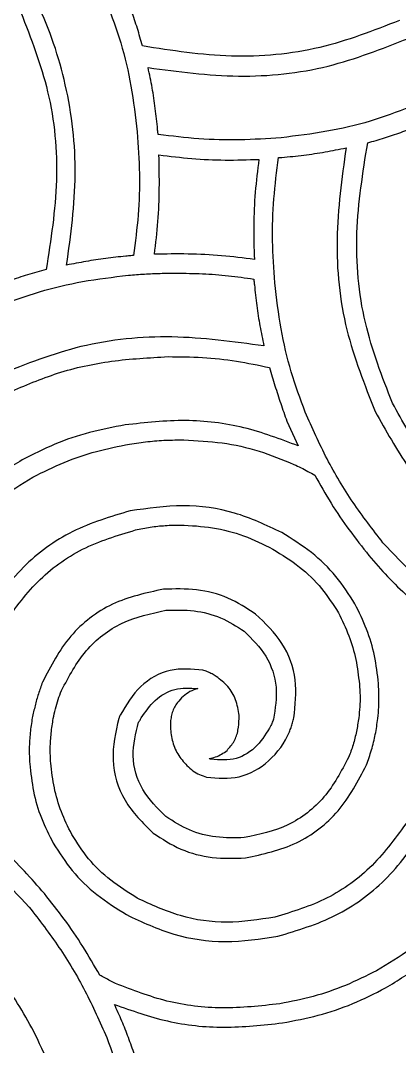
# Model space of a CAD drawing. Extents: x 0 to 371, y 0 to 260.
# Drawn here: x 156.12 to 171.87, y 181.13 to 223.76 of the extents above; entities that cross this region are included whole.
import ezdxf

# ---------------------------------------------------------------- set-up
doc = ezdxf.new("R2010")
doc.units = 0
doc.layers.add('Layer_1', color=7, linetype='CONTINUOUS')

msp = doc.modelspace()

# ---------------------------------------------------------------- linework, layer by layer
at = {"layer": 'Layer_1', "color": 7}
for points in [[(169.650625, 218.466457)], [(161.872288, 218.175519)], [(162.590589, 213.264191)], [(162.252626, 209.793085)], [(162.906332, 206.334899)], [(162.756988, 202.798679)]]:
    msp.add_lwpolyline(points, close=True, dxfattribs=at)
for points in [[(166.846145, 218.069582), (166.978436, 218.069582)], [(167.190309, 207.115729), (167.66625, 206.083751)], [(165.205934, 194.759894), (165.205934, 194.892186)]]:
    msp.add_lwpolyline(points, dxfattribs=at)
for points, knots in [([(158.035829, 213.598021), (158.207216, 214.850939), (158.548389, 217.345067), (158.11998, 221.052901), (157.047369, 224.240207), (155.487794, 226.781631), (153.809543, 228.859867), (152.460837, 229.994435), (151.79125, 230.557709)], [0, 0, 0, 0, 3.781588, 7.527836, 11.082465, 13.77927, 16.436176, 19.055789, 19.055789, 19.055789, 19.055789]), ([(161.183958, 222.69979), (161.117343, 222.944692), (160.984667, 223.432457), (160.734651, 224.143601), (160.517428, 224.727988), (160.331143, 225.189073), (160.178308, 225.531872), (160.073018, 225.760241), (160.020204, 225.87479)], [0, 0, 0, 0, 0.76115, 1.515968, 2.260168, 2.631581, 3.007589, 3.386007, 3.386007, 3.386007, 3.386007]), ([(159.702395, 224.499163), (159.908165, 223.944683), (160.327677, 222.814242), (160.74634, 221.010513), (160.896111, 219.764346), (160.972601, 219.127916)], [0, 0, 0, 0, 1.773057, 3.6148, 5.537175, 5.537175, 5.537175, 5.537175]), ([(156.13052, 224.102288), (156.553304, 223.016633), (157.425172, 220.777791), (157.760033, 217.095642), (157.379747, 214.643788), (157.188853, 213.413019)], [0, 0, 0, 0, 3.483767, 7.18423, 10.91404, 10.91404, 10.91404, 10.91404]), ([(171.873228, 223.758124), (170.783624, 223.335439), (168.542155, 222.465915), (164.860838, 222.128113), (162.412814, 222.508729), (161.183958, 222.69979)], [0, 0, 0, 0, 3.494909, 7.189522, 10.913489, 10.913489, 10.913489, 10.913489]), ([(161.422186, 221.800104), (162.673291, 221.633665), (165.162259, 221.30255), (168.882599, 221.69096), (171.144818, 222.583507), (172.243748, 223.017084)], [0, 0, 0, 0, 3.780104, 7.520205, 11.053379, 11.053379, 11.053379, 11.053379]), ([(161.819061, 219.233852), (161.789092, 219.524498), (161.729394, 220.103445), (161.598593, 220.960198), (161.480601, 221.52198), (161.422186, 221.800104)], [0, 0, 0, 0, 0.876497, 1.745927, 2.598393, 2.598393, 2.598393, 2.598393]), ([(172.323329, 220.159894), (171.768848, 219.954124), (170.638407, 219.534612), (168.834679, 219.115948), (167.588512, 218.966177), (166.952081, 218.889687)], [0, 0, 0, 0, 1.773057, 3.6148, 5.537175, 5.537175, 5.537175, 5.537175]), ([(170.550311, 218.67833), (170.784027, 218.743045), (171.247111, 218.871272), (171.924668, 219.107844), (172.502065, 219.328266), (172.984416, 219.530482), (173.371964, 219.708135), (173.6259, 219.833313), (173.751666, 219.89531)], [0, 0, 0, 0, 0.727343, 1.441154, 2.15188, 2.581299, 3.009977, 3.430616, 3.430616, 3.430616, 3.430616]), ([(160.972601, 219.127916), (161.011435, 218.549455), (161.088546, 217.400824), (161.037269, 215.681939), (160.888114, 214.555139), (160.813954, 213.994896)], [0, 0, 0, 0, 1.738717, 3.452514, 5.147216, 5.147216, 5.147216, 5.147216]), ([(161.845417, 219.021979), (161.838343, 219.045995), (161.824936, 219.091516), (161.818943, 219.163135), (161.819021, 219.20967), (161.819061, 219.233852)], [0, 0, 0, 0, 0.074913, 0.141994, 0.21457, 0.21457, 0.21457, 0.21457]), ([(166.952081, 218.889687), (166.379797, 218.850819), (165.239688, 218.773385), (163.530646, 218.820339), (162.405497, 218.954965), (161.845417, 219.021979)], [0, 0, 0, 0, 1.720198, 3.426992, 5.118717, 5.118717, 5.118717, 5.118717]), ([(171.58229, 207.856769), (171.154263, 208.959456), (170.272955, 211.229893), (169.952762, 214.959988), (170.350747, 217.436509), (170.550311, 218.67833)], [0, 0, 0, 0, 3.536436, 7.28153, 11.048228, 11.048228, 11.048228, 11.048228]), ([(166.978436, 218.069582), (167.284118, 218.099423), (167.889206, 218.158493), (168.781249, 218.289548), (169.363339, 218.407997), (169.650625, 218.466457)], [0, 0, 0, 0, 0.921337, 1.823761, 2.703172, 2.703172, 2.703172, 2.703172]), ([(169.650625, 218.466457), (169.475602, 217.204332), (169.126986, 214.690402), (169.506303, 210.919132), (170.422183, 208.628098), (170.868121, 207.512604)], [0, 0, 0, 0, 3.816467, 7.601729, 11.193642, 11.193642, 11.193642, 11.193642]), ([(161.68677, 214.048122), (161.739819, 214.500329), (161.846365, 215.40855), (161.903768, 216.787651), (161.882823, 217.711068), (161.872288, 218.175519)], [0, 0, 0, 0, 1.365589, 2.742677, 4.136221, 4.136221, 4.136221, 4.136221]), ([(161.872288, 218.175519), (162.326744, 218.120872), (163.241293, 218.010901), (164.629372, 217.942151), (165.559314, 217.974011), (166.02604, 217.990001)], [0, 0, 0, 0, 1.373006, 2.763038, 4.163603, 4.163603, 4.163603, 4.163603]), ([(166.02604, 217.990001), (165.971425, 217.535544), (165.861519, 216.620995), (165.793093, 215.232908), (165.825016, 214.302974), (165.841038, 213.836249)], [0, 0, 0, 0, 1.372992, 2.763011, 4.163579, 4.163579, 4.163579, 4.163579]), ([(166.687498, 212.857497), (166.648724, 213.440839), (166.571337, 214.605079), (166.622938, 216.35019), (166.772017, 217.49857), (166.846145, 218.069582)], [0, 0, 0, 0, 1.753317, 3.499288, 5.226039, 5.226039, 5.226039, 5.226039]), ([(160.813954, 213.994896), (160.778591, 213.99326), (160.707662, 213.989978), (160.602437, 213.973458), (160.531508, 213.970177), (160.496145, 213.968541)], [0, 0, 0, 0, 0.106134, 0.212873, 0.319007, 0.319007, 0.319007, 0.319007]), ([(165.841038, 213.836249), (165.386503, 213.890957), (164.471683, 214.001066), (163.08398, 214.074679), (162.153599, 214.056995), (161.68677, 214.048122)], [0, 0, 0, 0, 1.373242, 2.763861, 4.164307, 4.164307, 4.164307, 4.164307]), ([(160.496145, 213.968541), (160.216612, 213.938746), (159.662073, 213.87964), (158.841831, 213.752592), (158.303034, 213.649264), (158.035829, 213.598021)], [0, 0, 0, 0, 0.843256, 1.67286, 2.489061, 2.489061, 2.489061, 2.489061]), ([(157.188853, 213.413019), (156.929268, 213.341109), (156.416913, 213.199178), (155.665398, 212.954815), (155.180445, 212.765757), (154.939895, 212.671979)], [0, 0, 0, 0, 0.808048, 1.594884, 2.369315, 2.369315, 2.369315, 2.369315]), ([(155.230833, 211.904584), (155.785314, 212.110354), (156.915755, 212.529866), (158.719483, 212.94853), (159.96565, 213.098301), (160.602081, 213.174791)], [0, 0, 0, 0, 1.773057, 3.6148, 5.537175, 5.537175, 5.537175, 5.537175]), ([(160.602081, 213.174791), (160.823491, 213.192647), (161.265492, 213.228295), (161.928716, 213.258185), (162.370301, 213.262192), (162.590589, 213.264191)], [0, 0, 0, 0, 0.666357, 1.330245, 1.991104, 1.991104, 1.991104, 1.991104]), ([(162.590589, 213.264191), (162.954882, 213.25872), (163.679051, 213.247846), (164.755619, 213.166019), (165.463081, 213.065852), (165.814167, 213.016144)], [0, 0, 0, 0, 1.092865, 2.172475, 3.236061, 3.236061, 3.236061, 3.236061]), ([(165.814167, 213.016144), (165.815841, 212.989595), (165.819206, 212.936244), (165.835998, 212.857815), (165.839363, 212.804464), (165.841038, 212.777916)], [0, 0, 0, 0, 0.079707, 0.160178, 0.239885, 0.239885, 0.239885, 0.239885]), ([(165.841038, 212.777916), (165.870897, 212.489529), (165.930175, 211.917004), (166.062157, 211.069212), (166.179583, 210.513874), (166.237913, 210.238019)], [0, 0, 0, 0, 0.869707, 1.726597, 2.572364, 2.572364, 2.572364, 2.572364]), ([(167.957704, 207.486249), (167.751934, 208.04073), (167.332422, 209.171171), (166.913759, 210.974899), (166.763988, 212.221066), (166.687498, 212.857497)], [0, 0, 0, 0, 1.773057, 3.6148, 5.537175, 5.537175, 5.537175, 5.537175]), ([(166.237913, 210.238019), (164.967245, 210.413062), (162.438433, 210.761424), (158.652382, 210.389873), (156.34947, 209.486303), (155.230833, 209.047394)], [0, 0, 0, 0, 3.84201, 7.646151, 11.23945, 11.23945, 11.23945, 11.23945]), ([(155.627708, 208.306354), (156.298328, 208.593396), (157.672988, 209.181786), (159.917185, 209.6652), (161.46687, 209.750058), (162.252626, 209.793085)], [0, 0, 0, 0, 2.184858, 4.4786, 6.83788, 6.83788, 6.83788, 6.83788]), ([(162.252626, 209.793085), (162.728461, 209.78883), (163.678526, 209.780334), (165.093093, 209.631457), (166.016358, 209.435706), (166.475625, 209.338332)], [0, 0, 0, 0, 1.427129, 2.849442, 4.257254, 4.257254, 4.257254, 4.257254]), ([(166.475625, 209.338332), (166.547598, 209.086991), (166.690478, 208.58803), (166.932246, 207.847964), (167.104082, 207.360392), (167.190309, 207.115729)], [0, 0, 0, 0, 0.784274, 1.556934, 2.335171, 2.335171, 2.335171, 2.335171]), ([(176.371145, 202.035936), (175.731655, 202.573061), (174.445261, 203.65354), (172.831739, 205.628963), (172.000469, 207.111142), (171.58229, 207.856769)], [0, 0, 0, 0, 2.50184, 5.032695, 7.594725, 7.594725, 7.594725, 7.594725]), ([(171.185415, 202.062291), (170.760002, 202.613134), (169.90585, 203.719129), (168.820387, 205.537855), (168.24705, 206.832754), (167.957704, 207.486249)], [0, 0, 0, 0, 2.086879, 4.19008, 6.332929, 6.332929, 6.332929, 6.332929]), ([(170.868121, 207.512604), (171.307101, 206.725062), (172.178495, 205.161757), (173.876728, 203.089923), (175.226617, 201.960316), (175.895204, 201.400832)], [0, 0, 0, 0, 2.701851, 5.363294, 7.97507, 7.97507, 7.97507, 7.97507]), ([(160.46979, 206.957082), (159.97143, 206.861974), (158.97717, 206.672228), (157.53264, 206.190174), (156.633263, 205.731249), (156.183746, 205.501874)], [0, 0, 0, 0, 1.521205, 3.0349, 4.547437, 4.547437, 4.547437, 4.547437]), ([(167.66625, 206.083751), (166.920032, 206.366495), (165.412497, 206.937703), (162.95076, 207.2316), (161.30589, 207.049596), (160.46979, 206.957082)], [0, 0, 0, 0, 2.38824, 4.824799, 7.343695, 7.343695, 7.343695, 7.343695]), ([(160.654792, 206.163332), (160.907038, 206.200138), (161.407771, 206.273199), (162.159945, 206.330974), (162.6587, 206.333597), (162.906332, 206.334899)], [0, 0, 0, 0, 0.764628, 1.517857, 2.260617, 2.260617, 2.260617, 2.260617]), ([(162.906332, 206.334899), (163.439911, 206.307024), (164.495934, 206.251857), (166.04243, 205.912544), (167.003608, 205.514615), (167.481248, 205.316872)], [0, 0, 0, 0, 1.601448, 3.169478, 4.718378, 4.718378, 4.718378, 4.718378]), ([(156.633331, 204.787705), (157.060716, 205.00081), (157.911394, 205.424978), (159.264074, 205.883129), (160.191229, 206.069933), (160.654792, 206.163332)], [0, 0, 0, 0, 1.431634, 2.849563, 4.267399, 4.267399, 4.267399, 4.267399]), ([(156.183746, 205.501874), (155.67115, 205.19053), (154.647771, 204.568943), (153.285297, 203.375473), (152.520179, 202.448745), (152.135415, 201.982709)], [0, 0, 0, 0, 1.797007, 3.587655, 5.399073, 5.399073, 5.399073, 5.399073]), ([(167.481248, 205.316872), (167.582895, 205.271543), (167.782995, 205.182308), (168.070282, 205.024313), (168.259548, 204.919432), (168.354579, 204.866771)], [0, 0, 0, 0, 0.333736, 0.656986, 0.982968, 0.982968, 0.982968, 0.982968]), ([(152.849583, 201.506769), (153.207502, 201.944534), (153.918114, 202.813675), (155.199244, 203.91862), (156.154505, 204.497527), (156.633331, 204.787705)], [0, 0, 0, 0, 1.694336, 3.363942, 5.041931, 5.041931, 5.041931, 5.041931]), ([(168.354579, 204.866771), (168.574794, 204.475412), (169.014549, 203.693893), (169.771529, 202.582972), (170.326539, 201.882648), (170.603538, 201.533124)], [0, 0, 0, 0, 1.34675, 2.689374, 4.027112, 4.027112, 4.027112, 4.027112]), ([(160.681663, 203.385207), (159.864545, 203.143138), (158.236381, 202.660799), (156.119706, 201.120783), (155.125974, 199.726071), (154.622601, 199.019582)], [0, 0, 0, 0, 2.544261, 5.069616, 7.661989, 7.661989, 7.661989, 7.661989]), ([(166.978436, 202.485521), (166.334562, 202.789282), (165.038912, 203.40053), (162.85428, 203.70202), (161.411774, 203.491673), (160.681663, 203.385207)], [0, 0, 0, 0, 2.12763, 4.281365, 6.488666, 6.488666, 6.488666, 6.488666]), ([(155.363125, 198.596352), (155.820204, 199.238572), (156.72502, 200.509886), (158.657285, 201.915459), (160.144948, 202.36527), (160.89302, 202.591457)], [0, 0, 0, 0, 2.355447, 4.662751, 6.996514, 6.996514, 6.996514, 6.996514]), ([(160.89302, 202.591457), (161.099622, 202.633447), (161.510791, 202.717013), (162.134472, 202.786241), (162.550084, 202.794545), (162.756988, 202.798679)], [0, 0, 0, 0, 0.632289, 1.258348, 1.878993, 1.878993, 1.878993, 1.878993]), ([(162.756988, 202.798679), (163.206782, 202.775193), (164.101948, 202.728452), (165.411015, 202.390643), (166.209327, 201.995166), (166.607917, 201.797707)], [0, 0, 0, 0, 1.349252, 2.685235, 4.017437, 4.017437, 4.017437, 4.017437]), ([(170.021145, 199.522394), (169.772355, 199.910739), (169.265912, 200.701264), (168.222679, 201.705201), (167.398441, 202.222117), (166.978436, 202.485521)], [0, 0, 0, 0, 1.380369, 2.809918, 4.295238, 4.295238, 4.295238, 4.295238]), ([(181.398228, 195.685936), (180.037727, 196.167967), (177.404038, 197.101095), (173.885062, 199.236625), (172.067681, 201.138841), (171.185415, 202.062291)], [0, 0, 0, 0, 4.325799, 8.373986, 12.193383, 12.193383, 12.193383, 12.193383]), ([(166.607917, 201.797707), (166.985747, 201.562331), (167.7262, 201.10105), (168.661808, 200.204855), (169.112563, 199.498049), (169.333331, 199.151874)], [0, 0, 0, 0, 1.333712, 2.613745, 3.842465, 3.842465, 3.842465, 3.842465]), ([(170.603538, 201.533124), (170.858054, 201.23792), (171.370279, 200.643813), (172.222326, 199.815036), (172.834327, 199.304033), (173.143434, 199.045938)], [0, 0, 0, 0, 1.168937, 2.352526, 3.560394, 3.560394, 3.560394, 3.560394]), ([(162.05729, 200.130626), (161.333046, 199.974183), (159.892496, 199.663011), (158.061012, 198.259915), (157.377226, 196.938452), (157.030206, 196.267813)], [0, 0, 0, 0, 2.205182, 4.386198, 6.633616, 6.633616, 6.633616, 6.633616]), ([(165.893748, 199.099164), (165.519988, 199.341168), (164.768111, 199.827999), (163.430339, 200.169578), (162.519192, 200.14373), (162.05729, 200.130626)], [0, 0, 0, 0, 1.329544, 2.674592, 4.057536, 4.057536, 4.057536, 4.057536]), ([(171.000413, 196.215102), (170.956656, 196.598969), (170.869323, 197.365138), (170.531913, 198.480609), (170.191879, 199.174156), (170.021145, 199.522394)], [0, 0, 0, 0, 1.157468, 2.310219, 3.472746, 3.472746, 3.472746, 3.472746]), ([(157.823956, 195.924164), (158.126926, 196.500257), (158.724837, 197.637178), (160.295295, 198.859664), (161.539713, 199.12491), (162.163226, 199.257811)], [0, 0, 0, 0, 1.939308, 3.827231, 5.723082, 5.723082, 5.723082, 5.723082]), ([(162.163226, 199.257811), (162.555088, 199.267244), (163.327748, 199.285843), (164.460886, 198.996708), (165.099851, 198.587684), (165.417292, 198.384479)], [0, 0, 0, 0, 1.173205, 2.313288, 3.43889, 3.43889, 3.43889, 3.43889]), ([(167.481248, 194.786249), (167.539567, 195.313349), (167.657325, 196.377675), (167.081794, 197.962436), (166.292469, 198.717666), (165.893748, 199.099164)], [0, 0, 0, 0, 1.577662, 3.185635, 4.827022, 4.827022, 4.827022, 4.827022]), ([(169.333331, 199.151874), (169.486549, 198.838936), (169.791417, 198.216261), (170.085075, 197.215124), (170.166153, 196.530712), (170.206663, 196.188747)], [0, 0, 0, 0, 1.044139, 2.077595, 3.109594, 3.109594, 3.109594, 3.109594]), ([(165.417292, 198.384479), (165.745804, 198.059727), (166.398589, 197.414416), (166.853409, 196.06613), (166.707128, 195.174482), (166.634788, 194.733539)], [0, 0, 0, 0, 1.374335, 2.730929, 4.058141, 4.058141, 4.058141, 4.058141]), ([(163.6975, 196.770624), (163.239496, 196.810769), (162.312267, 196.892044), (160.998507, 196.153162), (160.509719, 195.32092), (160.257917, 194.892186)], [0, 0, 0, 0, 1.356337, 2.745907, 4.222353, 4.222353, 4.222353, 4.222353]), ([(164.253538, 196.506041), (164.19626, 196.541635), (164.07886, 196.614591), (163.893156, 196.705081), (163.76175, 196.749101), (163.6975, 196.770624)], [0, 0, 0, 0, 0.202266, 0.414576, 0.617704, 0.617704, 0.617704, 0.617704]), ([(165.205934, 194.892186), (165.170524, 195.111867), (165.101202, 195.541926), (164.765108, 196.118374), (164.424266, 196.376663), (164.253538, 196.506041)], [0, 0, 0, 0, 0.664176, 1.300224, 1.938571, 1.938571, 1.938571, 1.938571]), ([(157.030206, 196.267813), (156.971884, 196.107163), (156.854967, 195.785118), (156.718348, 195.288946), (156.644098, 194.953805), (156.606976, 194.786249)], [0, 0, 0, 0, 0.512559, 1.027502, 1.54235, 1.54235, 1.54235, 1.54235]), ([(170.206663, 196.188747), (170.219115, 196.030407), (170.24385, 195.715887), (170.227567, 195.246753), (170.195602, 194.938641), (170.179791, 194.786249)], [0, 0, 0, 0, 0.476166, 0.945834, 1.405464, 1.405464, 1.405464, 1.405464]), ([(170.973541, 194.759894), (170.987758, 194.918848), (171.016327, 195.238267), (171.021154, 195.724379), (171.007383, 196.050197), (171.000413, 196.215102)], [0, 0, 0, 0, 0.478613, 0.961775, 1.45692, 1.45692, 1.45692, 1.45692]), ([(157.479792, 194.759894), (157.508113, 194.892183), (157.56477, 195.156824), (157.675179, 195.547519), (157.774443, 195.798816), (157.823956, 195.924164)], [0, 0, 0, 0, 0.405852, 0.811897, 1.216005, 1.216005, 1.216005, 1.216005]), ([(161.131248, 194.786249), (161.310016, 195.040359), (161.668171, 195.549461), (162.518687, 196.070415), (163.160842, 196.02582), (163.486143, 196.003229)], [0, 0, 0, 0, 0.929904, 1.863034, 2.821039, 2.821039, 2.821039, 2.821039]), ([(163.486143, 196.003229), (163.374976, 195.96643), (163.152534, 195.892795), (162.868603, 195.681495), (162.71531, 195.507687), (162.639167, 195.421352)], [0, 0, 0, 0, 0.349447, 0.699231, 1.044459, 1.044459, 1.044459, 1.044459]), ([(162.639167, 195.421352), (162.596907, 195.357777), (162.512032, 195.23009), (162.415891, 195.016893), (162.388432, 194.863573), (162.374583, 194.786249)], [0, 0, 0, 0, 0.228959, 0.459846, 0.694772, 0.694772, 0.694772, 0.694772]), ([(160.257917, 194.892186), (160.25068, 194.881056), (160.23464, 194.856384), (160.225797, 194.808777), (160.212392, 194.776953), (160.205206, 194.759894)], [0, 0, 0, 0, 0.039476, 0.087505, 0.142997, 0.142997, 0.142997, 0.142997]), ([(156.606976, 194.786249), (156.575284, 194.57892), (156.511252, 194.160027), (156.469062, 193.52248), (156.490385, 193.095035), (156.50104, 192.881456)], [0, 0, 0, 0, 0.629129, 1.27111, 1.912235, 1.912235, 1.912235, 1.912235]), ([(157.374371, 192.907811), (157.363559, 193.116839), (157.342121, 193.531286), (157.384887, 194.151247), (157.448175, 194.557128), (157.479792, 194.759894)], [0, 0, 0, 0, 0.62747, 1.244106, 1.859682, 1.859682, 1.859682, 1.859682]), ([(160.205206, 194.759894), (160.073789, 194.190297), (159.809393, 193.044337), (160.348458, 191.258489), (161.202091, 190.421129), (161.634059, 189.997394)], [0, 0, 0, 0, 1.73369, 3.487973, 5.285129, 5.285129, 5.285129, 5.285129]), ([(162.163226, 190.685208), (161.808576, 191.035223), (161.105555, 191.729058), (160.672936, 193.20369), (160.90908, 194.140262), (161.025311, 194.601247)], [0, 0, 0, 0, 1.480055, 2.933911, 4.343136, 4.343136, 4.343136, 4.343136]), ([(161.025311, 194.601247), (161.041286, 194.620558), (161.072961, 194.65885), (161.102674, 194.724256), (161.122087, 194.766373), (161.131248, 194.786249)], [0, 0, 0, 0, 0.074841, 0.148401, 0.214136, 0.214136, 0.214136, 0.214136]), ([(162.374583, 194.786249), (162.367457, 194.75111), (162.3533, 194.681304), (162.348577, 194.574758), (162.34581, 194.299739), (162.402873, 193.853995), (162.626204, 193.267699), (162.899657, 192.95689), (163.036042, 192.801874)], [0, 0, 0, 0, 0.107401, 0.213354, 0.319138, 0.932759, 1.550987, 2.16613, 2.16613, 2.16613, 2.16613]), ([(163.856663, 192.325418), (164.316727, 192.284465), (165.248169, 192.201554), (166.529438, 192.954103), (167.144892, 193.806114), (167.370143, 194.390249), (167.429837, 194.585188), (167.463843, 194.718181), (167.481248, 194.786249)], [0, 0, 0, 0, 1.356338, 2.746027, 4.222582, 4.421971, 4.623001, 4.833768, 4.833768, 4.833768, 4.833768]), ([(166.528851, 194.468956), (166.356743, 194.177902), (166.010584, 193.592507), (165.097354, 192.983374), (164.395468, 193.038613), (164.041665, 193.066458)], [0, 0, 0, 0, 1.011101, 2.033623, 3.072952, 3.072952, 3.072952, 3.072952]), ([(164.703123, 193.436977), (164.811182, 193.556985), (165.02906, 193.798957), (165.178178, 194.274038), (165.196689, 194.598056), (165.205934, 194.759894)], [0, 0, 0, 0, 0.479683, 0.967182, 1.45365, 1.45365, 1.45365, 1.45365]), ([(166.634788, 194.733539), (166.623986, 194.704667), (166.601486, 194.644528), (166.562152, 194.557967), (166.539653, 194.497828), (166.528851, 194.468956)], [0, 0, 0, 0, 0.092457, 0.192584, 0.28504, 0.28504, 0.28504, 0.28504]), ([(170.179791, 194.786249), (170.149947, 194.595023), (170.091004, 194.217357), (169.954985, 193.666346), (169.822134, 193.317984), (169.756561, 193.146039)], [0, 0, 0, 0, 0.580556, 1.14658, 1.698253, 1.698253, 1.698253, 1.698253]), ([(170.497601, 192.828229), (170.571821, 193.035143), (170.721141, 193.451422), (170.878277, 194.098895), (170.941771, 194.53945), (170.973541, 194.759894)], [0, 0, 0, 0, 0.659156, 1.326126, 1.994103, 1.994103, 1.994103, 1.994103]), ([(146.261871, 193.331041), (147.62248, 192.848966), (150.257409, 191.915389), (153.779376, 189.772153), (155.593079, 187.858513), (156.474685, 186.928331)], [0, 0, 0, 0, 4.326149, 8.377942, 12.210246, 12.210246, 12.210246, 12.210246]), ([(163.962083, 193.092813), (164.050349, 193.114125), (164.227815, 193.156976), (164.482469, 193.268221), (164.629326, 193.380537), (164.703123, 193.436977)], [0, 0, 0, 0, 0.272258, 0.547403, 0.825325, 0.825325, 0.825325, 0.825325]), ([(164.041665, 193.066458), (164.032631, 193.068196), (164.013886, 193.071804), (163.989861, 193.087466), (163.971117, 193.091074), (163.962083, 193.092813)], [0, 0, 0, 0, 0.027378, 0.056812, 0.08419, 0.08419, 0.08419, 0.08419]), ([(169.756561, 193.146039), (169.453586, 192.569912), (168.855657, 191.432913), (167.285286, 190.210149), (166.040813, 189.944816), (165.417292, 189.811876)], [0, 0, 0, 0, 1.939421, 3.827497, 5.723385, 5.723385, 5.723385, 5.723385]), ([(156.50104, 192.881456), (156.543102, 192.497796), (156.627024, 191.732338), (156.95414, 190.612205), (157.30375, 189.921805), (157.479792, 189.574164)], [0, 0, 0, 0, 1.156623, 2.307632, 3.475039, 3.475039, 3.475039, 3.475039]), ([(158.247186, 189.944168), (158.09404, 190.255172), (157.789351, 190.873925), (157.493818, 191.875017), (157.414388, 192.561804), (157.374371, 192.907811)], [0, 0, 0, 0, 1.038856, 2.066839, 3.110587, 3.110587, 3.110587, 3.110587]), ([(163.036042, 192.801874), (163.116281, 192.728311), (163.273947, 192.583762), (163.552412, 192.419123), (163.754782, 192.356796), (163.856663, 192.325418)], [0, 0, 0, 0, 0.326106, 0.640784, 0.959816, 0.959816, 0.959816, 0.959816]), ([(165.470518, 188.965416), (166.195022, 189.123822), (167.636721, 189.439035), (169.461464, 190.846315), (170.149482, 192.162351), (170.497601, 192.828229)], [0, 0, 0, 0, 2.206856, 4.391448, 6.628866, 6.628866, 6.628866, 6.628866]), ([(165.417292, 189.811876), (165.02543, 189.802443), (164.25277, 189.783844), (163.119632, 190.072979), (162.480667, 190.482003), (162.163226, 190.685208)], [0, 0, 0, 0, 1.173205, 2.313288, 3.43889, 3.43889, 3.43889, 3.43889]), ([(157.109788, 187.483852), (156.837247, 187.798562), (156.288065, 188.432716), (155.381147, 189.322812), (154.718497, 189.859217), (154.384373, 190.129686)], [0, 0, 0, 0, 1.248722, 2.516229, 3.805333, 3.805333, 3.805333, 3.805333]), ([(172.217393, 190.500206), (171.753716, 189.858442), (170.837949, 188.590952), (168.910617, 187.184477), (167.429584, 186.731535), (166.687498, 186.504585)], [0, 0, 0, 0, 2.366591, 4.674042, 6.99129, 6.99129, 6.99129, 6.99129]), ([(160.972601, 187.298335), (160.594771, 187.533711), (159.854318, 187.994992), (158.91871, 188.891187), (158.467954, 189.597993), (158.247186, 189.944168)], [0, 0, 0, 0, 1.333712, 2.613745, 3.842465, 3.842465, 3.842465, 3.842465]), ([(161.634059, 189.997394), (162.00782, 189.755358), (162.759698, 189.268463), (164.097432, 188.92656), (165.00861, 188.952345), (165.470518, 188.965416)], [0, 0, 0, 0, 1.329611, 2.674722, 4.057669, 4.057669, 4.057669, 4.057669]), ([(166.81979, 185.710835), (167.636374, 185.958006), (169.2611, 186.449793), (171.381802, 187.97952), (172.375565, 189.371499), (172.878851, 190.07646)], [0, 0, 0, 0, 2.548266, 5.070183, 7.657964, 7.657964, 7.657964, 7.657964]), ([(157.479792, 189.574164), (157.728587, 189.185782), (158.235052, 188.395164), (159.278206, 187.390974), (160.102488, 186.873963), (160.5225, 186.610521)], [0, 0, 0, 0, 1.380479, 2.810201, 4.295596, 4.295596, 4.295596, 4.295596]), ([(158.035829, 170.60323), (158.207194, 171.85614), (158.548322, 174.350251), (158.120237, 178.058205), (157.046009, 181.24672), (155.487329, 183.791775), (153.81474, 185.876311), (152.461498, 187.004257), (151.79125, 187.562918)], [0, 0, 0, 0, 3.781588, 7.527836, 11.082465, 13.784316, 16.445759, 19.057535, 19.057535, 19.057535, 19.057535]), ([(174.704579, 187.562918), (174.346502, 187.123554), (173.6357, 186.251394), (172.359809, 185.138537), (171.400326, 184.567746), (170.920831, 184.282497)], [0, 0, 0, 0, 1.69868, 3.371974, 5.043547, 5.043547, 5.043547, 5.043547]), ([(159.411456, 184.096979), (159.18266, 184.496837), (158.727012, 185.293156), (157.95242, 186.421452), (157.389204, 187.131561), (157.109788, 187.483852)], [0, 0, 0, 0, 1.381657, 2.751578, 4.100345, 4.100345, 4.100345, 4.100345]), ([(166.687498, 186.504585), (166.027179, 186.403375), (164.721331, 186.203223), (162.738799, 186.475133), (161.559579, 187.024752), (160.972601, 187.298335)], [0, 0, 0, 0, 1.997914, 3.95108, 5.886882, 5.886882, 5.886882, 5.886882]), ([(156.474685, 186.928331), (156.900097, 186.377487), (157.754249, 185.271493), (158.839712, 183.452767), (159.413049, 182.157868), (159.702395, 181.504372)], [0, 0, 0, 0, 2.086879, 4.19008, 6.332929, 6.332929, 6.332929, 6.332929]), ([(171.291351, 183.567813), (171.803909, 183.879151), (172.82719, 184.500712), (174.189425, 185.69426), (174.954442, 186.620949), (175.339166, 187.086977)], [0, 0, 0, 0, 1.796894, 3.587356, 5.398685, 5.398685, 5.398685, 5.398685]), ([(160.5225, 186.610521), (161.16642, 186.30676), (162.462198, 185.695492), (164.647002, 185.394025), (166.089633, 185.604372), (166.81979, 185.710835)], [0, 0, 0, 0, 2.127754, 4.281735, 6.489169, 6.489169, 6.489169, 6.489169]), ([(170.920831, 184.282497), (170.493443, 184.069361), (169.642753, 183.645125), (168.290119, 183.186662), (167.362938, 182.999787), (166.899371, 182.906354)], [0, 0, 0, 0, 1.431691, 2.8497, 4.267565, 4.267565, 4.267565, 4.267565]), ([(160.072915, 183.753331), (159.995683, 183.789959), (159.843569, 183.862101), (159.627028, 183.984253), (159.482533, 184.059812), (159.411456, 184.096979)], [0, 0, 0, 0, 0.256345, 0.504897, 0.745522, 0.745522, 0.745522, 0.745522]), ([(166.899371, 182.906354), (166.101159, 182.8192), (164.53598, 182.648303), (162.197481, 182.924267), (160.775435, 183.479188), (160.072915, 183.753331)], [0, 0, 0, 0, 2.404851, 4.715566, 6.971672, 6.971672, 6.971672, 6.971672]), ([(167.004792, 182.112604), (167.503194, 182.207717), (168.497574, 182.397478), (169.942291, 182.879485), (170.84179, 183.338435), (171.291351, 183.567813)], [0, 0, 0, 0, 1.521336, 3.035266, 4.547924, 4.547924, 4.547924, 4.547924]), ([(161.183958, 179.704999), (161.117343, 179.949901), (160.984667, 180.437666), (160.734651, 181.14881), (160.517428, 181.733197), (160.331143, 182.194282), (160.178308, 182.537081), (160.073018, 182.76545), (160.020204, 182.879999)], [0, 0, 0, 0, 0.76115, 1.515968, 2.260168, 2.631581, 3.007589, 3.386007, 3.386007, 3.386007, 3.386007]), ([(160.020204, 182.879999), (160.747315, 182.621879), (162.217467, 182.099983), (164.601843, 181.849342), (166.194891, 182.023873), (167.004792, 182.112604)], [0, 0, 0, 0, 2.309298, 4.669193, 7.109704, 7.109704, 7.109704, 7.109704]), ([(159.702395, 181.504372), (159.908165, 180.949892), (160.327677, 179.81945), (160.74634, 178.015722), (160.896111, 176.769555), (160.972601, 176.133124)], [0, 0, 0, 0, 1.773057, 3.6148, 5.537175, 5.537175, 5.537175, 5.537175])]:
    msp.add_open_spline(points, degree=3, knots=knots, dxfattribs=at)

doc.saveas('drawing.dxf')
